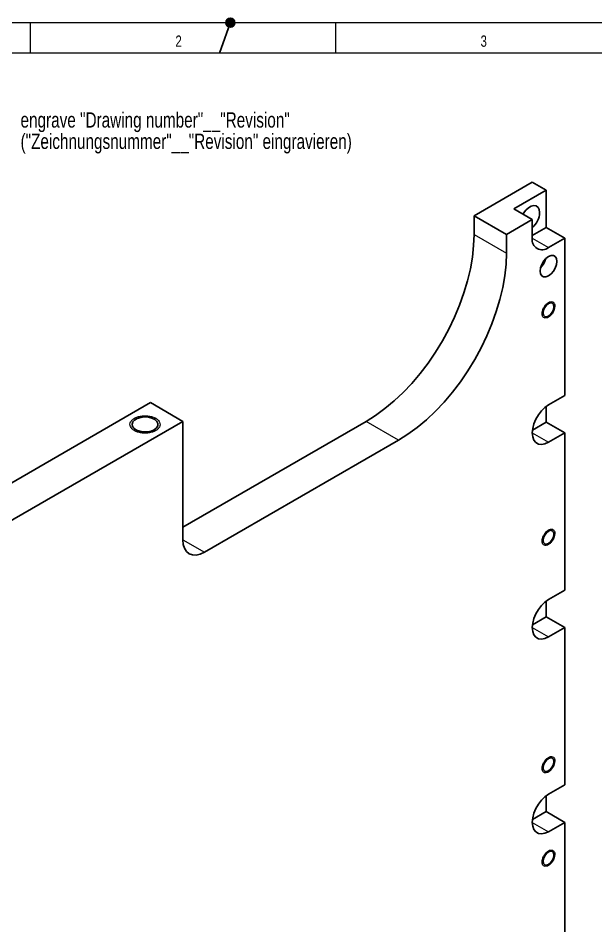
# Model space of a CAD drawing. Header units: millimetres. Extents: x -5 to 1672, y 0 to 1180.
# Drawn here: x 137 to 326.3, y 882.1 to 1179.5 of the extents above; entities that cross this region are included whole.
import ezdxf

# ---------------------------------------------------------------- set-up
doc = ezdxf.new("R2010")
doc.units = ezdxf.units.MM
doc.header["$LTSCALE"] = 2
doc.layers.add('SLD-0', color=7, linetype='Continuous')
doc.styles.add('SLDTEXTSTYLE0', font='TXT', dxfattribs={"width": 0.75})

# ---------------------------------------------------------------- blocks, each defined once
blk = doc.blocks.new('SW_NOTE_0_12')
at = {"color": 0, "linetype": 'Continuous', "lineweight": 0, "char_height": 5, "attachment_point": 1, "style": 'SLDTEXTSTYLE0'}
for s, insert in [('engrave "Drawing number"__"Revision"', (1.78, 2.46)), ('("Zeichnungsnummer"__"Revision" eingravieren)', (1.78, -4.54))]:
    blk.add_mtext(s, dxfattribs=dict(at, insert=insert))

msp = doc.modelspace()

# ---------------------------------------------------------------- hatches: boundary and pattern name
at = {"linetype": 'Continuous'}
h = msp.add_hatch(color=7, dxfattribs=at)
edge = h.paths.add_edge_path(flags=0)
edge.add_arc((206.5279461, 1178), 1.5, 0, 360)

# ---------------------------------------------------------------- linework, layer by layer
at = {"color": 7, "linetype": 'Continuous', "lineweight": 18}
for p, q in [((1672, 1178), (10, 1178)), ((141, 1168), (141, 1178)), ((241, 1178), (241, 1168)), ((1662, 1168.0000007), (19.8441921, 1168.0805368))]:
    msp.add_line(p, q, dxfattribs=at)
at = {"color": 7, "linetype": 'Continuous', "lineweight": 25}
for p, q in [((305.4949171, 1125.7896331), (286.403034, 1114.7681236)), ((310.0204005, 1123.1771271), (305.4949171, 1125.7896331)), ((299.4137634, 1117.0540459), (310.0204005, 1123.1771271)), ((310.0204005, 1123.1771271), (310.0204005, 1110.9289741)), ((299.4137634, 1117.0540459), (305.4948817, 1113.543491)), ((286.403034, 1114.7681236), (297.0096357, 1108.6450628)), ((286.403034, 1108.6440675), (286.403034, 1114.7681236)), ((305.4948817, 1113.543491), (297.0096357, 1108.6450628)), ((305.4948817, 1113.543491), (305.4948817, 1107.4194349)), ((305.4948817, 1108.3164478), (310.0204005, 1110.9289741)), ((310.0204005, 1110.9289741), (316.1015188, 1107.4184193)), ((297.0096357, 1102.5210067), (297.0096357, 1108.6450628)), ((310.7982179, 1104.3568888), (316.1015188, 1107.4184193)), ((316.1015188, 1055.8743622), (316.1015188, 1107.4184193)), ((316.1015188, 1055.8743622), (310.7982179, 1052.8128317)), ((180.3370168, 1053.5375152), (45.9867284, 975.9787446)), ((180.3370168, 1053.5375152), (190.9436185, 1047.4144544)), ((310.0204005, 1052.297582), (310.0204005, 1047.1367232)), ((190.9436185, 1047.4144544), (67.1999672, 975.978765)), ((190.9436185, 1047.4144544), (190.9436185, 1008.6287658)), ((190.9436185, 1012.7094794), (251.0476949, 1047.4068241)), ((305.5520797, 1044.5572165), (310.0204005, 1047.1367232)), ((310.0204005, 1047.1367232), (316.1015188, 1043.6261683)), ((198.0146863, 1004.5453982), (261.6542966, 1041.2837633)), ((310.7982179, 1040.5646379), (316.1015188, 1043.6261683)), ((316.1015188, 992.0821112), (316.1015188, 1043.6261683)), ((316.1015188, 992.0821112), (310.7982179, 989.0205808)), ((310.0204005, 988.5053311), (310.0204005, 983.3444723)), ((305.5520797, 980.7649656), (310.0204005, 983.3444723)), ((310.0204005, 983.3444723), (316.1015188, 979.8339174)), ((310.7982179, 976.772387), (316.1015188, 979.8339174)), ((316.1015188, 928.2898603), (316.1015188, 979.8339174)), ((316.1015188, 928.2898603), (310.7982179, 925.2283299)), ((310.0204005, 924.7130802), (310.0204005, 919.5522214)), ((305.5520797, 916.9727147), (310.0204005, 919.5522214)), ((310.0204005, 919.5522214), (316.1015188, 916.0416665)), ((310.7982179, 912.9801361), (316.1015188, 916.0416665)), ((316.1015188, 864.4976094), (316.1015188, 916.0416665))]:
    msp.add_line(p, q, dxfattribs=at)
at = {"color": 8, "linetype": 'Continuous', "lineweight": 18}
for p, q in [((286.403034, 1108.6440675), (297.0096357, 1102.5210067)), ((305.4948817, 1107.4194349), (310.7982179, 1104.3568888)), ((261.6542966, 1041.2837633), (251.0476949, 1047.4068241)), ((305.4948818, 1043.6261887), (310.7982179, 1040.5646379)), ((190.9436185, 1008.6287658), (198.0146863, 1004.5453982)), ((305.4948818, 979.8339378), (310.7982179, 976.772387)), ((305.4948818, 916.0416868), (310.7982179, 912.9801361))]:
    msp.add_line(p, q, dxfattribs=at)
at = {"color": 7, "linetype": 'Continuous', "lineweight": 25, "flags": 128}
for points in [[(307.8990801, 1115.8284589), (307.7701875, 1116.7892584), (307.3939519, 1117.5234034), (306.8008537, 1117.9714179), (306.0389421, 1118.0970065), (305.1699426, 1117.8899946), (304.2642566, 1117.3671531), (303.3952571, 1116.5708396), (302.6333455, 1115.5655667), (302.4673301, 1115.2912594)], [(251.0476949, 1047.4068241), (254.1291157, 1049.3410497), (257.1870851, 1051.5712731), (260.19833, 1054.080521), (263.139933, 1056.8496964), (265.9895068, 1059.8577243), (268.7253644, 1063.0817118), (271.3266843, 1066.4971223), (273.7736688, 1070.0779626), (276.0476949, 1073.7969803), (278.1314559, 1077.6258713), (280.0090932, 1081.5354956), (281.6663167, 1085.4960985), (283.090514, 1089.4775375), (284.2708461, 1093.4495114), (285.19833, 1097.381791), (285.8659069, 1101.2444495), (286.2684962, 1105.0080895), (286.403034, 1108.6440675)], [(297.0096357, 1102.5210067), (296.8750979, 1098.8850286), (296.4725086, 1095.1213886), (295.8049317, 1091.2587302), (294.8774478, 1087.3264506), (293.6971157, 1083.3544767), (292.2729184, 1079.3730377), (290.6156949, 1075.4124348), (288.7380576, 1071.5028105), (286.6542966, 1067.6739194), (284.3802705, 1063.9549018), (281.933286, 1060.3740615), (279.3319662, 1056.958651), (276.5961086, 1053.7346635), (273.7465348, 1050.7266356), (270.8049317, 1047.9574601), (267.7936868, 1045.4482123), (264.7357175, 1043.2179889), (261.6542966, 1041.2837633)], [(308.0405015, 1096.6408778), (308.1754737, 1097.702863), (308.5671784, 1098.8167294), (309.1772729, 1099.8734439), (309.9460367, 1100.769568), (310.7982179, 1101.4173827), (311.6503992, 1101.7534755), (312.419163, 1101.7449473), (313.0292574, 1101.3926328), (313.4209621, 1100.731019), (313.5559344, 1099.8248694), (313.4209621, 1098.7628841), (313.0292574, 1097.6490177), (312.419163, 1096.5923032), (311.6503992, 1095.6961791), (310.7982179, 1095.0483644), (309.9460367, 1094.7122716), (309.1772729, 1094.7207999), (308.5671784, 1095.0731144), (308.1754737, 1095.7347281), (308.0405015, 1096.6408778)], [(312.5659849, 1084.9639195), (312.4314216, 1085.6674294), (312.0482179, 1086.1084729), (311.474713, 1086.2199051), (310.7982179, 1085.9847614), (310.1217228, 1085.4388404), (309.5482179, 1084.6652536), (309.1650142, 1083.7817725), (309.030451, 1082.9228992), (309.1650142, 1082.2193893), (309.5482179, 1081.7783459), (310.1217228, 1081.6669137), (310.7982179, 1081.9020573), (311.474713, 1082.4479783), (312.0482179, 1083.2215651), (312.4314216, 1084.1050462), (312.5659849, 1084.9639195)], [(310.7982179, 1052.8128317), (309.6181146, 1051.9780287), (308.4971866, 1050.8779984), (307.4916419, 1049.5679009), (306.6519027, 1048.11343), (306.0200771, 1046.5875189), (305.6278474, 1045.0666832), (305.4948817, 1043.627184), (305.6278474, 1042.3412037), (306.0200771, 1041.2732268), (306.6519027, 1040.476806), (307.4916419, 1039.9918773), (308.4971866, 1039.842757), (309.6181146, 1040.0369227), (310.7982179, 1040.5646379)], [(181.5744537, 1044.659077), (182.3267403, 1045.2475134), (182.7451573, 1045.9378152), (182.7925267, 1046.668646), (182.4646394, 1047.3750684), (181.7906297, 1047.9943136), (180.8303862, 1048.471359), (179.6692308, 1048.7638169), (178.4103373, 1048.8457013), (177.1655638, 1048.7097363), (176.045514, 1048.368003), (175.1497093, 1047.8508659), (174.5577457, 1047.2042749), (174.3222218, 1046.4856825), (174.4640651, 1045.7589387), (174.970672, 1045.088618), (175.7970283, 1044.5342812), (176.8697087, 1044.1451837), (178.0934008, 1043.9558984), (179.3593742, 1043.9832441), (180.5551415, 1044.2247912), (181.5744537, 1044.659077)], [(312.5659849, 1010.4545704), (312.4314216, 1011.1580803), (312.0482179, 1011.5991238), (311.474713, 1011.710556), (310.7982179, 1011.4754123), (310.1217228, 1010.9294913), (309.5482179, 1010.1559045), (309.1650142, 1009.2724235), (309.030451, 1008.4135501), (309.1650142, 1007.7100403), (309.5482179, 1007.2689968), (310.1217228, 1007.1575646), (310.7982179, 1007.3927083), (311.474713, 1007.9386292), (312.0482179, 1008.7122161), (312.4314216, 1009.5956971), (312.5659849, 1010.4545704)], [(198.0146863, 1004.5453982), (196.6351894, 1003.9059277), (195.3087058, 1003.6048236), (194.0862115, 1003.6536574), (193.0146863, 1004.0505524), (192.1353083, 1004.780256), (191.4818715, 1005.8147262), (191.0794871, 1007.114209), (190.9436185, 1008.6287658)], [(310.7982179, 989.0205808), (309.6181146, 988.1857778), (308.4971866, 987.0857474), (307.4916419, 985.77565), (306.6519027, 984.321179), (306.0200771, 982.795268), (305.6278474, 981.2744323), (305.4948817, 979.8349331), (305.6278474, 978.5489528), (306.0200771, 977.4809758), (306.6519027, 976.6845551), (307.4916419, 976.1996264), (308.4971866, 976.0505061), (309.6181146, 976.2446717), (310.7982179, 976.772387)], [(312.5659849, 935.9452213), (312.4314216, 936.6487312), (312.0482179, 937.0897747), (311.474713, 937.2012069), (310.7982179, 936.9660632), (310.1217228, 936.4201422), (309.5482179, 935.6465554), (309.1650142, 934.7630744), (309.030451, 933.9042011), (309.1650142, 933.2006912), (309.5482179, 932.7596477), (310.1217228, 932.6482155), (310.7982179, 932.8833592), (311.474713, 933.4292802), (312.0482179, 934.202867), (312.4314216, 935.086348), (312.5659849, 935.9452213)], [(310.7982179, 925.2283299), (309.6181146, 924.3935268), (308.4971866, 923.2934965), (307.4916419, 921.983399), (306.6519027, 920.5289281), (306.0200771, 919.0030171), (305.6278474, 917.4821814), (305.4948817, 916.0426821), (305.6278474, 914.7567018), (306.0200771, 913.6887249), (306.6519027, 912.8923042), (307.4916419, 912.4073755), (308.4971866, 912.2582552), (309.6181146, 912.4524208), (310.7982179, 912.9801361)], [(312.5659849, 905.3249409), (312.4314216, 906.0284508), (312.0482179, 906.4694943), (311.474713, 906.5809264), (310.7982179, 906.3457828), (310.1217228, 905.7998618), (309.5482179, 905.026275), (309.1650142, 904.1427939), (309.030451, 903.2839206), (309.1650142, 902.5804107), (309.5482179, 902.1393673), (310.1217228, 902.0279351), (310.7982179, 902.2630787), (311.474713, 902.8089997), (312.0482179, 903.5825865), (312.4314216, 904.4660676), (312.5659849, 905.3249409)]]:
    msp.add_lwpolyline(points, dxfattribs=at)
at = {"color": 7, "linetype": 'Continuous', "lineweight": 25}
for centre, radius, start, end in [((300.9141493, 1116.1612131), 6.9928523, 310.924140455, 357.272555901), ((308.727961, 1106.8949775), 3.2753408, 170.785963009, 309.203285236), ((303.633096, 1102.3692104), 6.4928244, 314.502885131, 345.502491401)]:
    msp.add_arc(centre, radius, start, end, dxfattribs=at)
at = {"color": 7, "linetype": 'Continuous', "lineweight": 18}
for points, knots in [([(312.9193783, 1085.1680215), (312.791607, 1084.2563482), (312.4232436, 1083.3069298), (311.8588781, 1082.4342802), (311.1665813, 1081.7436539), (310.4298545, 1081.3183505), (309.7375577, 1081.209668), (309.1731923, 1081.4307151), (308.8048288, 1081.9548301), (308.6768976, 1082.7187972), (308.8048288, 1083.6304706), (309.1731923, 1084.579889), (309.7375577, 1085.4525385), (310.4298545, 1086.1431649), (311.1665813, 1086.5684682), (311.8588781, 1086.6771507), (312.4232436, 1086.4561037), (312.791607, 1085.9319886), (312.9195383, 1085.1680215), (312.8944128, 1085.4385196), (312.9195383, 1085.1680215)], [0, 0, 0, 0, 0.0555545669, 0.1111101807, 0.1666657944, 0.2222214081, 0.2777770218, 0.3333326355, 0.3888882492, 0.4444438629, 0.4999994766, 0.5555550903, 0.611110704, 0.6666663177, 0.7222219315, 0.7777775452, 0.8333331589, 0.8888887726, 0.9444443863, 1, 1, 1, 1]), ([(182.1047068, 1048.4349645), (182.9275522, 1047.8086173), (183.4270853, 1047.0773502), (183.5663349, 1046.295398), (183.3349737, 1045.5207546), (182.7501605, 1044.8108716), (181.8552682, 1044.2183979), (180.716667, 1043.7872745), (179.4188018, 1043.5494759), (178.0579291, 1043.5226385), (176.7349787, 1043.7087527), (175.5480679, 1044.0940152), (174.5852243, 1044.649853), (173.9178576, 1045.3350421), (173.5954634, 1046.098765), (173.6419522, 1046.8843801), (174.0538762, 1047.6336218), (174.8006847, 1048.2909223), (175.8269905, 1048.8075326), (177.0566771, 1049.145138), (178.3985443, 1049.2787001), (179.7530719, 1049.1983129), (181.0198009, 1048.9099386), (182.1047837, 1048.4349645), (181.7572984, 1048.6060672), (182.1047837, 1048.4349645)], [0, 0, 0, 0, 0.0434796814, 0.0869578777, 0.130436074, 0.1739142703, 0.2173924666, 0.2608706629, 0.3043488592, 0.3478270555, 0.3913052518, 0.4347834481, 0.4782616444, 0.5217398407, 0.565218037, 0.6086962333, 0.6521744296, 0.6956526259, 0.7391308222, 0.7826090185, 0.8260872148, 0.8695654111, 0.9130436074, 0.9565218037, 1, 1, 1, 1]), ([(312.9193783, 1010.6586725), (312.791607, 1009.7469991), (312.4232436, 1008.7975807), (311.8588781, 1007.9249311), (311.1665813, 1007.2343048), (310.4298545, 1006.8090014), (309.7375577, 1006.7003189), (309.1731923, 1006.921366), (308.8048288, 1007.4454811), (308.6768976, 1008.2094481), (308.8048288, 1009.1211215), (309.1731923, 1010.0705399), (309.7375577, 1010.9431895), (310.4298545, 1011.6338158), (311.1665813, 1012.0591191), (311.8588781, 1012.1678016), (312.4232436, 1011.9467546), (312.791607, 1011.4226395), (312.9195383, 1010.6586725), (312.8944128, 1010.9291705), (312.9195383, 1010.6586725)], [0, 0, 0, 0, 0.0555545669, 0.1111101807, 0.1666657944, 0.2222214081, 0.2777770218, 0.3333326355, 0.3888882492, 0.4444438629, 0.4999994766, 0.5555550903, 0.611110704, 0.6666663177, 0.7222219315, 0.7777775452, 0.8333331589, 0.8888887726, 0.9444443863, 1, 1, 1, 1]), ([(312.9193783, 936.1493234), (312.791607, 935.23765), (312.4232436, 934.2882316), (311.8588781, 933.415582), (311.1665813, 932.7249557), (310.4298545, 932.2996524), (309.7375577, 932.1909699), (309.1731923, 932.4120169), (308.8048288, 932.936132), (308.6768976, 933.700099), (308.8048288, 934.6117724), (309.1731923, 935.5611908), (309.7375577, 936.4338404), (310.4298545, 937.1244667), (311.1665813, 937.54977), (311.8588781, 937.6584525), (312.4232436, 937.4374055), (312.791607, 936.9132904), (312.9195383, 936.1493234), (312.8944128, 936.4198214), (312.9195383, 936.1493234)], [0, 0, 0, 0, 0.05555456694, 0.11111018065, 0.16666579436, 0.22222140807, 0.27777702178, 0.33333263549, 0.3888882492, 0.44444386291, 0.49999947662, 0.55555509033, 0.61111070403, 0.66666631774, 0.72222193145, 0.77777754516, 0.83333315887, 0.88888877258, 0.94444438629, 1, 1, 1, 1]), ([(312.9193783, 905.5290429), (312.791607, 904.6173696), (312.4232436, 903.6679512), (311.8588781, 902.7953016), (311.1665813, 902.1046753), (310.4298545, 901.6793719), (309.7375577, 901.5706894), (309.1731923, 901.7917365), (308.8048288, 902.3158515), (308.6768976, 903.0798186), (308.8048288, 903.991492), (309.1731923, 904.9409104), (309.7375577, 905.8135599), (310.4298545, 906.5041863), (311.1665813, 906.9294896), (311.8588781, 907.0381721), (312.4232436, 906.8171251), (312.791607, 906.29301), (312.9195383, 905.5290429), (312.8944128, 905.799541), (312.9195383, 905.5290429)], [0, 0, 0, 0, 0.0555545669, 0.1111101807, 0.1666657944, 0.2222214081, 0.2777770218, 0.3333326355, 0.3888882492, 0.4444438629, 0.4999994766, 0.5555550903, 0.611110704, 0.6666663177, 0.7222219315, 0.7777775452, 0.8333331589, 0.8888887726, 0.9444443863, 1, 1, 1, 1])]:
    msp.add_open_spline(points, degree=3, knots=knots, dxfattribs=at)
at = {"layer": 'SLD-0'}
msp.add_line((202.9372632, 1168.0715574), (207.0695694, 1179.398801), dxfattribs=at)
msp.add_circle((206.5279461, 1178), 1.5, dxfattribs=at)

# ---------------------------------------------------------------- block references
at = {"color": 7, "linetype": 'Continuous', "lineweight": 0}
msp.add_blockref('SW_NOTE_0_12', (135.9934353, 1146.1909723), dxfattribs=at)

# ---------------------------------------------------------------- texts
at = {"color": 7, "linetype": 'Continuous', "lineweight": 0, "char_height": 3.7041667, "attachment_point": 1, "style": 'SLDTEXTSTYLE0'}
for s, insert in [('2', (188.5385759, 1173.8306854)), ('3', (288.5385759, 1173.8306854))]:
    msp.add_mtext(s, dxfattribs=dict(at, insert=insert))

doc.saveas('drawing.dxf')
